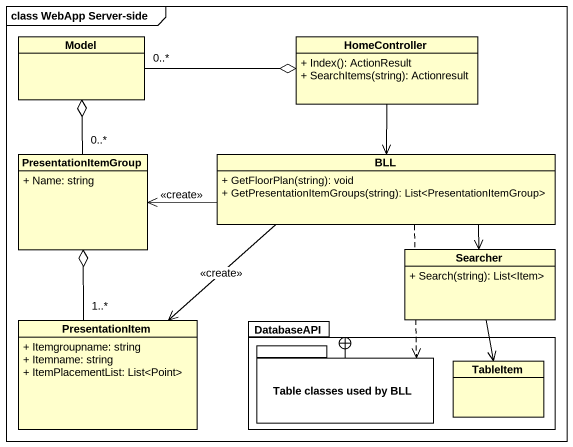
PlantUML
@startuml
mainframe class WebApp Server-side
hide circle
hide empty members
skinparam classAttributeIconSize 0
class Model
class HomeController {
  + Index(): ActionResult
  + SearchItems(string): Actionresult
}
class PresentationItemGroup {
  + Name: string
}
class BLL {
  + GetFloorPlan(string): void
  + GetPresentationItemGroups(string): List<PresentationItemGroup>
}
class Searcher {
  + Search(string): List<Item>
}
class PresentationItem {
  + Itemgroupname: string
  + Itemname: string
  + ItemPlacementList: List<Point>
}
package DatabaseAPI {
  package "Table classes used by BLL" as Table_classes_used_by_BLL {
  }
  class TableItem
}
Model "0..*" -right-o HomeController
HomeController --> BLL
PresentationItemGroup "0..*" -up-o Model
BLL -left-> PresentationItemGroup : <<create>>
BLL --> Searcher
BLL --> PresentationItem : <<create>>
BLL ..> Table_classes_used_by_BLL
Searcher --> TableItem
PresentationItem "1..*" -up-o PresentationItemGroup
Table_classes_used_by_BLL -right-+ DatabaseAPI
@enduml
